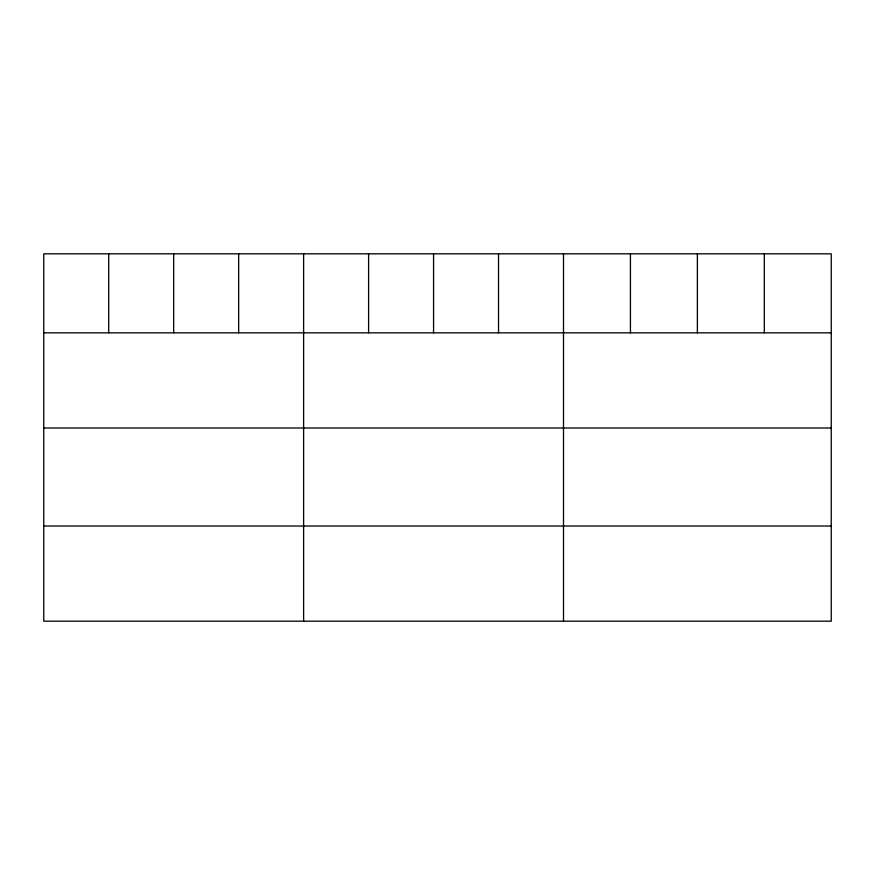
<?xml version="1.0" encoding="UTF-8"?>
<svg xmlns="http://www.w3.org/2000/svg" width="875" height="875" viewBox="0 0 875 875"><rect width="100%" height="100%" fill="white"/><g stroke="black" fill="none" stroke-linecap="round" stroke-linejoin="round"><path stroke-width="1.31" d="M831.25 332.839L831.25 621.184L43.75 621.184L43.75 253.816L831.25 253.816L831.25 332.839L43.75 332.839M43.75 427.995L831.25 427.995M43.75 526.028L831.25 526.028M764.312 253.816L764.312 332.839M697.375 253.816L697.375 332.839M630.438 253.816L630.438 332.839M563.5 253.816L563.5 621.184M498.531 253.816L498.531 332.839M433.562 253.816L433.562 332.839M368.594 253.816L368.594 332.839M303.625 253.816L303.625 621.184M238.656 253.816L238.656 332.839M173.688 253.816L173.688 332.839M108.719 253.816L108.719 332.839"/></g></svg>
